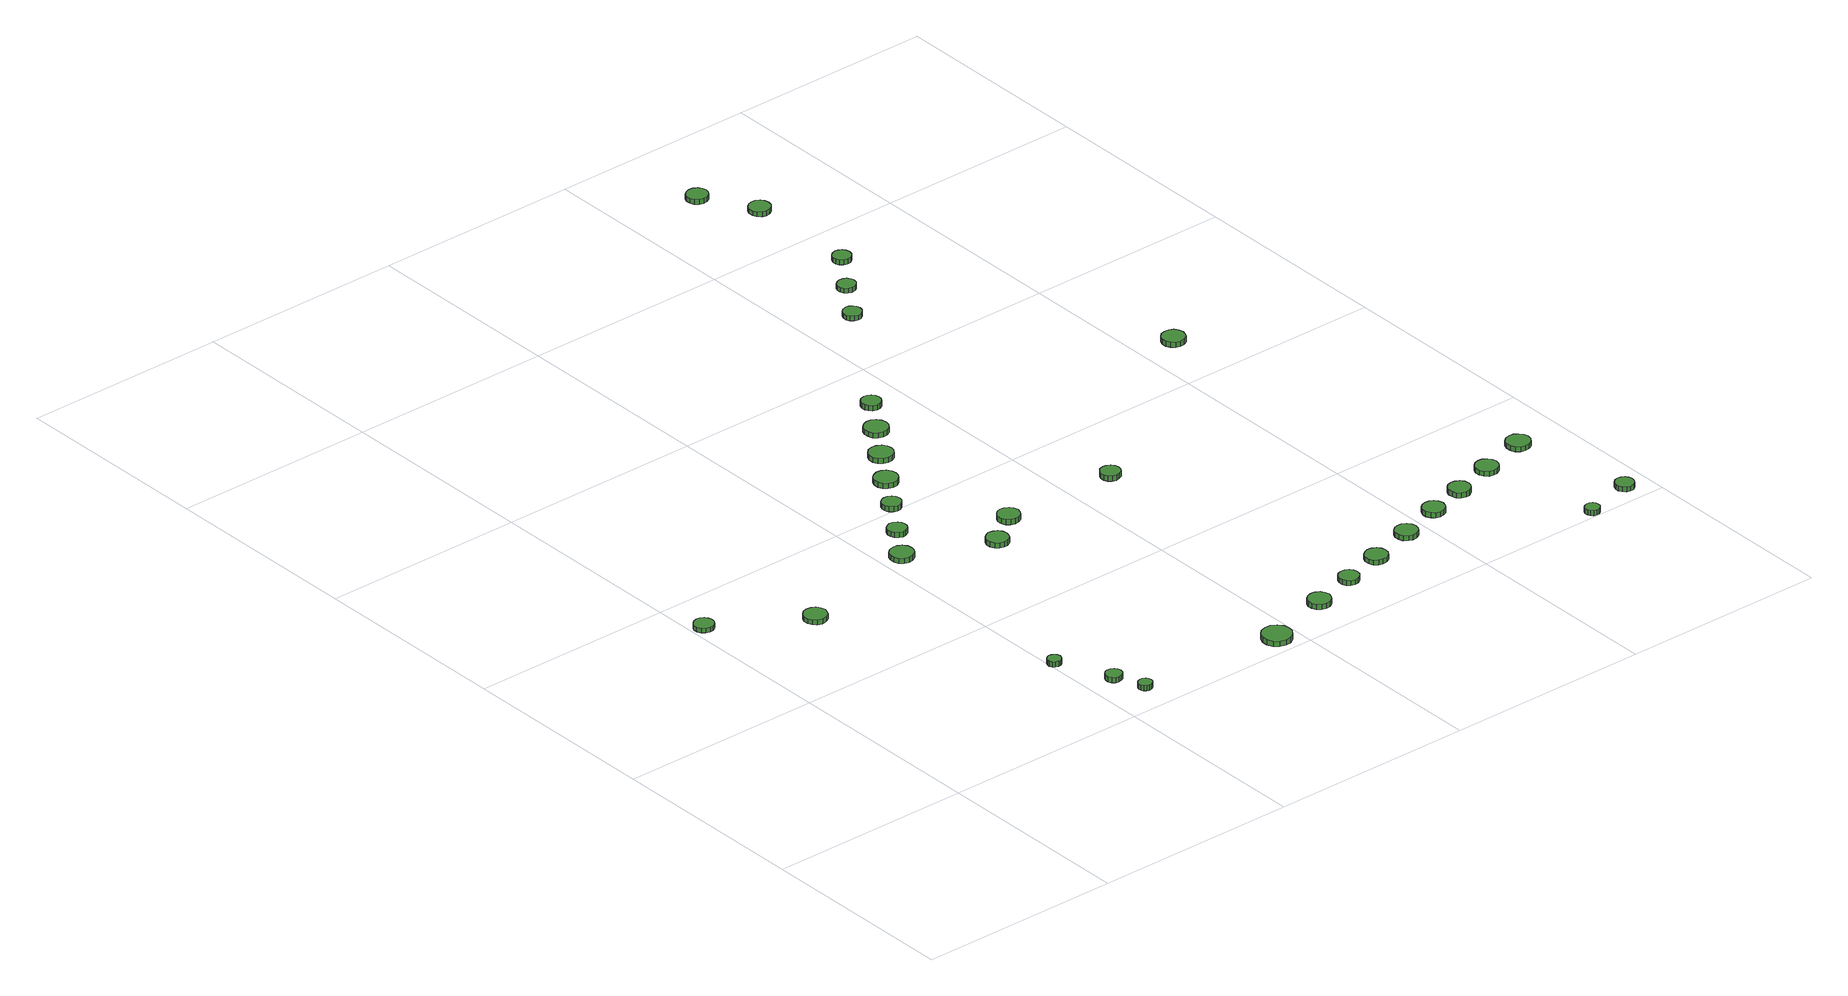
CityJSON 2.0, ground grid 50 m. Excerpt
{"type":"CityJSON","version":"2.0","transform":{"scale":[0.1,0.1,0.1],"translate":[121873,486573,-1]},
"CityObjects":{
"tree1":{"type":"SolitaryVegetationObject","attributes":{"function":"something"},"geometry":[{"type":"MultiSurface","lod":"1","boundaries":[[[0,1,2,3,4,5,6,7,8,9,10,11,12,13,14]],[[15,16,17,18,19,20,21,22,23,24,25,26,27,28,29]],[[0,29,28,1]],[[1,28,27,2]],[[2,27,26,3]],[[3,26,25,4]],[[4,25,24,5]],[[5,24,23,6]],[[6,23,22,7]],[[7,22,21,8]],[[8,21,20,9]],[[9,20,19,10]],[[10,19,18,11]],[[11,18,17,12]],[[12,17,16,13]],[[13,16,15,14]],[[14,15,29,0]]]}]},
"tree2":{"type":"SolitaryVegetationObject","attributes":{"function":"something"},"geometry":[{"type":"MultiSurface","lod":"1","boundaries":[[[30,31,32,33,34,35,36,37,38,39,40,41,42,43,44]],[[45,46,47,48,49,50,51,52,53,54,55,56,57,58,59]],[[30,59,58,31]],[[31,58,57,32]],[[32,57,56,33]],[[33,56,55,34]],[[34,55,54,35]],[[35,54,53,36]],[[36,53,52,37]],[[37,52,51,38]],[[38,51,50,39]],[[39,50,49,40]],[[40,49,48,41]],[[41,48,47,42]],[[42,47,46,43]],[[43,46,45,44]],[[44,45,59,30]]]}]},
"tree3":{"type":"SolitaryVegetationObject","attributes":{"function":"something"},"geometry":[{"type":"MultiSurface","lod":"1","boundaries":[[[60,61,62,63,64,65,66,67,68,69,70,71,72,73,74]],[[75,76,77,78,79,80,81,82,83,84,85,86,87,88,89]],[[60,89,88,61]],[[61,88,87,62]],[[62,87,86,63]],[[63,86,85,64]],[[64,85,84,65]],[[65,84,83,66]],[[66,83,82,67]],[[67,82,81,68]],[[68,81,80,69]],[[69,80,79,70]],[[70,79,78,71]],[[71,78,77,72]],[[72,77,76,73]],[[73,76,75,74]],[[74,75,89,60]]]}]},
"tree4":{"type":"SolitaryVegetationObject","attributes":{"function":"something"},"geometry":[{"type":"MultiSurface","lod":"1","boundaries":[[[90,91,92,93,94,95,96,97,98,99,100,101,102,103,104]],[[105,106,107,108,109,110,111,112,113,114,115,116,117,118,119]],[[90,119,118,91]],[[91,118,117,92]],[[92,117,116,93]],[[93,116,115,94]],[[94,115,114,95]],[[95,114,113,96]],[[96,113,112,97]],[[97,112,111,98]],[[98,111,110,99]],[[99,110,109,100]],[[100,109,108,101]],[[101,108,107,102]],[[102,107,106,103]],[[103,106,105,104]],[[104,105,119,90]]]}]},
"tree5":{"type":"SolitaryVegetationObject","attributes":{"function":"something"},"geometry":[{"type":"MultiSurface","lod":"1","boundaries":[[[120,121,122,123,124,125,126,127,128,129,130,131,132,133,134]],[[135,136,137,138,139,140,141,142,143,144,145,146,147,148,149]],[[120,149,148,121]],[[121,148,147,122]],[[122,147,146,123]],[[123,146,145,124]],[[124,145,144,125]],[[125,144,143,126]],[[126,143,142,127]],[[127,142,141,128]],[[128,141,140,129]],[[129,140,139,130]],[[130,139,138,131]],[[131,138,137,132]],[[132,137,136,133]],[[133,136,135,134]],[[134,135,149,120]]]}]},
"tree6":{"type":"SolitaryVegetationObject","attributes":{"function":"something"},"geometry":[{"type":"MultiSurface","lod":"1","boundaries":[[[150,151,152,153,154,155,156,157,158,159,160,161,162,163,164]],[[165,166,167,168,169,170,171,172,173,174,175,176,177,178,179]],[[150,179,178,151]],[[151,178,177,152]],[[152,177,176,153]],[[153,176,175,154]],[[154,175,174,155]],[[155,174,173,156]],[[156,173,172,157]],[[157,172,171,158]],[[158,171,170,159]],[[159,170,169,160]],[[160,169,168,161]],[[161,168,167,162]],[[162,167,166,163]],[[163,166,165,164]],[[164,165,179,150]]]}]},
"tree7":{"type":"SolitaryVegetationObject","attributes":{"function":"something"},"geometry":[{"type":"MultiSurface","lod":"1","boundaries":[[[180,181,182,183,184,185,186,187,188,189,190,191,192,193,194]],[[195,196,197,198,199,200,201,202,203,204,205,206,207,208,209]],[[180,209,208,181]],[[181,208,207,182]],[[182,207,206,183]],[[183,206,205,184]],[[184,205,204,185]],[[185,204,203,186]],[[186,203,202,187]],[[187,202,201,188]],[[188,201,200,189]],[[189,200,199,190]],[[190,199,198,191]],[[191,198,197,192]],[[192,197,196,193]],[[193,196,195,194]],[[194,195,209,180]]]}]},
"tree8":{"type":"SolitaryVegetationObject","attributes":{"function":"something"},"geometry":[{"type":"MultiSurface","lod":"1","boundaries":[[[210,211,212,213,214,215,216,217,218,219,220,221,222,223,224]],[[225,226,227,228,229,230,231,232,233,234,235,236,237,238,239]],[[210,239,238,211]],[[211,238,237,212]],[[212,237,236,213]],[[213,236,235,214]],[[214,235,234,215]],[[215,234,233,216]],[[216,233,232,217]],[[217,232,231,218]],[[218,231,230,219]],[[219,230,229,220]],[[220,229,228,221]],[[221,228,227,222]],[[222,227,226,223]],[[223,226,225,224]],[[224,225,239,210]]]}]},
"tree9":{"type":"SolitaryVegetationObject","attributes":{"function":"something"},"geometry":[{"type":"MultiSurface","lod":"1","boundaries":[[[240,241,242,243,244,245,246,247,248,249,250,251,252,253,254]],[[255,256,257,258,259,260,261,262,263,264,265,266,267,268,269]],[[240,269,268,241]],[[241,268,267,242]],[[242,267,266,243]],[[243,266,265,244]],[[244,265,264,245]],[[245,264,263,246]],[[246,263,262,247]],[[247,262,261,248]],[[248,261,260,249]],[[249,260,259,250]],[[250,259,258,251]],[[251,258,257,252]],[[252,257,256,253]],[[253,256,255,254]],[[254,255,269,240]]]}]},
"tree10":{"type":"SolitaryVegetationObject","attributes":{"function":"something"},"geometry":[{"type":"MultiSurface","lod":"1","boundaries":[[[270,271,272,273,274,275,276,277,278,279,280,281,282,283,284]],[[285,286,287,288,289,290,291,292,293,294,295,296,297,298,299]],[[270,299,298,271]],[[271,298,297,272]],[[272,297,296,273]],[[273,296,295,274]],[[274,295,294,275]],[[275,294,293,276]],[[276,293,292,277]],[[277,292,291,278]],[[278,291,290,279]],[[279,290,289,280]],[[280,289,288,281]],[[281,288,287,282]],[[282,287,286,283]],[[283,286,285,284]],[[284,285,299,270]]]}]},
"tree11":{"type":"SolitaryVegetationObject","attributes":{"function":"something"},"geometry":[{"type":"MultiSurface","lod":"1","boundaries":[[[300,301,302,303,304,305,306,307,308,309,310,311,312,313,314]],[[315,316,317,318,319,320,321,322,323,324,325,326,327,328,329]],[[300,329,328,301]],[[301,328,327,302]],[[302,327,326,303]],[[303,326,325,304]],[[304,325,324,305]],[[305,324,323,306]],[[306,323,322,307]],[[307,322,321,308]],[[308,321,320,309]],[[309,320,319,310]],[[310,319,318,311]],[[311,318,317,312]],[[312,317,316,313]],[[313,316,315,314]],[[314,315,329,300]]]}]},
"tree12":{"type":"SolitaryVegetationObject","attributes":{"function":"something"},"geometry":[{"type":"MultiSurface","lod":"1","boundaries":[[[330,331,332,333,334,335,336,337,338,339,340,341,342,343,344]],[[345,346,347,348,349,350,351,352,353,354,355,356,357,358,359]],[[330,359,358,331]],[[331,358,357,332]],[[332,357,356,333]],[[333,356,355,334]],[[334,355,354,335]],[[335,354,353,336]],[[336,353,352,337]],[[337,352,351,338]],[[338,351,350,339]],[[339,350,349,340]],[[340,349,348,341]],[[341,348,347,342]],[[342,347,346,343]],[[343,346,345,344]],[[344,345,359,330]]]}]},
"tree13":{"type":"SolitaryVegetationObject","attributes":{"function":"something"},"geometry":[{"type":"MultiSurface","lod":"1","boundaries":[[[360,361,362,363,364,365,366,367,368,369,370,371,372,373,374]],[[375,376,377,378,379,380,381,382,383,384,385,386,387,388,389]],[[360,389,388,361]],[[361,388,387,362]],[[362,387,386,363]],[[363,386,385,364]],[[364,385,384,365]],[[365,384,383,366]],[[366,383,382,367]],[[367,382,381,368]],[[368,381,380,369]],[[369,380,379,370]],[[370,379,378,371]],[[371,378,377,372]],[[372,377,376,373]],[[373,376,375,374]],[[374,375,389,360]]]}]},
"tree14":{"type":"SolitaryVegetationObject","attributes":{"function":"something"},"geometry":[{"type":"MultiSurface","lod":"1","boundaries":[[[390,391,392,393,394,395,396,397,398,399,400,401,402,403,404]],[[405,406,407,408,409,410,411,412,413,414,415,416,417,418,419]],[[390,419,418,391]],[[391,418,417,392]],[[392,417,416,393]],[[393,416,415,394]],[[394,415,414,395]],[[395,414,413,396]],[[396,413,412,397]],[[397,412,411,398]],[[398,411,410,399]],[[399,410,409,400]],[[400,409,408,401]],[[401,408,407,402]],[[402,407,406,403]],[[403,406,405,404]],[[404,405,419,390]]]}]},
"tree15":{"type":"SolitaryVegetationObject","attributes":{"function":"something"},"geometry":[{"type":"MultiSurface","lod":"1","boundaries":[[[420,421,422,423,424,425,426,427,428,429,430,431,432,433,434]],[[435,436,437,438,439,440,441,442,443,444,445,446,447,448,449]],[[420,449,448,421]],[[421,448,447,422]],[[422,447,446,423]],[[423,446,445,424]],[[424,445,444,425]],[[425,444,443,426]],[[426,443,442,427]],[[427,442,441,428]],[[428,441,440,429]],[[429,440,439,430]],[[430,439,438,431]],[[431,438,437,432]],[[432,437,436,433]],[[433,436,435,434]],[[434,435,449,420]]]}]},
"tree16":{"type":"SolitaryVegetationObject","attributes":{"function":"something"},"geometry":[{"type":"MultiSurface","lod":"1","boundaries":[[[450,451,452,453,454,455,456,457,458,459,460,461,462,463,464]],[[465,466,467,468,469,470,471,472,473,474,475,476,477,478,479]],[[450,479,478,451]],[[451,478,477,452]],[[452,477,476,453]],[[453,476,475,454]],[[454,475,474,455]],[[455,474,473,456]],[[456,473,472,457]],[[457,472,471,458]],[[458,471,470,459]],[[459,470,469,460]],[[460,469,468,461]],[[461,468,467,462]],[[462,467,466,463]],[[463,466,465,464]],[[464,465,479,450]]]}]},
"tree17":{"type":"SolitaryVegetationObject","attributes":{"function":"something"},"geometry":[{"type":"MultiSurface","lod":"1","boundaries":[[[480,481,482,483,484,485,486,487,488,489,490,491,492,493,494]],[[495,496,497,498,499,500,501,502,503,504,505,506,507,508,509]],[[480,509,508,481]],[[481,508,507,482]],[[482,507,506,483]],[[483,506,505,484]],[[484,505,504,485]],[[485,504,503,486]],[[486,503,502,487]],[[487,502,501,488]],[[488,501,500,489]],[[489,500,499,490]],[[490,499,498,491]],[[491,498,497,492]],[[492,497,496,493]],[[493,496,495,494]],[[494,495,509,480]]]}]},
"tree18":{"type":"SolitaryVegetationObject","attributes":{"function":"something"},"geometry":[{"type":"MultiSurface","lod":"1","boundaries":[[[510,511,512,513,514,515,516,517,518,519,520,521,522,523,524]],[[525,526,527,528,529,530,531,532,533,534,535,536,537,538,539]],[[510,539,538,511]],[[511,538,537,512]],[[512,537,536,513]],[[513,536,535,514]],[[514,535,534,515]],[[515,534,533,516]],[[516,533,532,517]],[[517,532,531,518]],[[518,531,530,519]],[[519,530,529,520]],[[520,529,528,521]],[[521,528,527,522]],[[522,527,526,523]],[[523,526,525,524]],[[524,525,539,510]]]}]},
"tree19":{"type":"SolitaryVegetationObject","attributes":{"function":"something"},"geometry":[{"type":"MultiSurface","lod":"1","boundaries":[[[540,541,542,543,544,545,546,547,548,549,550,551,552,553,554]],[[555,556,557,558,559,560,561,562,563,564,565,566,567,568,569]],[[540,569,568,541]],[[541,568,567,542]],[[542,567,566,543]],[[543,566,565,544]],[[544,565,564,545]],[[545,564,563,546]],[[546,563,562,547]],[[547,562,561,548]],[[548,561,560,549]],[[549,560,559,550]],[[550,559,558,551]],[[551,558,557,552]],[[552,557,556,553]],[[553,556,555,554]],[[554,555,569,540]]]}]},
"tree20":{"type":"SolitaryVegetationObject","attributes":{"function":"something"},"geometry":[{"type":"MultiSurface","lod":"1","boundaries":[[[570,571,572,573,574,575,576,577,578,579,580,581,582,583,584]],[[585,586,587,588,589,590,591,592,593,594,595,596,597,598,599]],[[570,599,598,571]],[[571,598,597,572]],[[572,597,596,573]],[[573,596,595,574]],[[574,595,594,575]],[[575,594,593,576]],[[576,593,592,577]],[[577,592,591,578]],[[578,591,590,579]],[[579,590,589,580]],[[580,589,588,581]],[[581,588,587,582]],[[582,587,586,583]],[[583,586,585,584]],[[584,585,599,570]]]}]},
"tree21":{"type":"SolitaryVegetationObject","attributes":{"function":"something"},"geometry":[{"type":"MultiSurface","lod":"1","boundaries":[[[600,601,602,603,604,605,606,607,608,609,610,611,612,613,614]],[[615,616,617,618,619,620,621,622,623,624,625,626,627,628,629]],[[600,629,628,601]],[[601,628,627,602]],[[602,627,626,603]],[[603,626,625,604]],[[604,625,624,605]],[[605,624,623,606]],[[606,623,622,607]],[[607,622,621,608]],[[608,621,620,609]],[[609,620,619,610]],[[610,619,618,611]],[[611,618,617,612]],[[612,617,616,613]],[[613,616,615,614]],[[614,615,629,600]]]}]},
"tree22":{"type":"SolitaryVegetationObject","attributes":{"function":"something"},"geometry":[{"type":"MultiSurface","lod":"1","boundaries":[[[630,631,632,633,634,635,636,637,638,639,640,641,642,643,644]],[[645,646,647,648,649,650,651,652,653,654,655,656,657,658,659]],[[630,659,658,631]],[[631,658,657,632]],[[632,657,656,633]],[[633,656,655,634]],[[634,655,654,635]],[[635,654,653,636]],[[636,653,652,637]],[[637,652,651,638]],[[638,651,650,639]],[[639,650,649,640]],[[640,649,648,641]],[[641,648,647,642]],[[642,647,646,643]],[[643,646,645,644]],[[644,645,659,630]]]}]},
"tree23":{"type":"SolitaryVegetationObject","attributes":{"function":"something"},"geometry":[{"type":"MultiSurface","lod":"1","boundaries":[[[660,661,662,663,664,665,666,667,668,669,670,671,672,673,674]],[[675,676,677,678,679,680,681,682,683,684,685,686,687,688,689]],[[660,689,688,661]],[[661,688,687,662]],[[662,687,686,663]],[[663,686,685,664]],[[664,685,684,665]],[[665,684,683,666]],[[666,683,682,667]],[[667,682,681,668]],[[668,681,680,669]],[[669,680,679,670]],[[670,679,678,671]],[[671,678,677,672]],[[672,677,676,673]],[[673,676,675,674]],[[674,675,689,660]]]}]},
"tree24":{"type":"SolitaryVegetationObject","attributes":{"function":"something"},"geometry":[{"type":"MultiSurface","lod":"1","boundaries":[[[690,691,692,693,694,695,696,697,698,699,700,701,702,703,704]],[[705,706,707,708,709,710,711,712,713,714,715,716,717,718,719]],[[690,719,718,691]],[[691,718,717,692]],[[692,717,716,693]],[[693,716,715,694]],[[694,715,714,695]],[[695,714,713,696]],[[696,713,712,697]],[[697,712,711,698]],[[698,711,710,699]],[[699,710,709,700]],[[700,709,708,701]],[[701,708,707,702]],[[702,707,706,703]],[[703,706,705,704]],[[704,705,719,690]]]}]},
"tree25":{"type":"SolitaryVegetationObject","attributes":{"function":"something"},"geometry":[{"type":"MultiSurface","lod":"1","boundaries":[[[720,721,722,723,724,725,726,727,728,729,730,731,732,733,734]],[[735,736,737,738,739,740,741,742,743,744,745,746,747,748,749]],[[720,749,748,721]],[[721,748,747,722]],[[722,747,746,723]],[[723,746,745,724]],[[724,745,744,725]],[[725,744,743,726]],[[726,743,742,727]],[[727,742,741,728]],[[728,741,740,729]],[[729,740,739,730]],[[730,739,738,731]],[[731,738,737,732]],[[732,737,736,733]],[[733,736,735,734]],[[734,735,749,720]]]}]},
"tree26":{"type":"SolitaryVegetationObject","attributes":{"function":"something"},"geometry":[{"type":"MultiSurface","lod":"1","boundaries":[[[750,751,752,753,754,755,756,757,758,759,760,761,762,763,764]],[[765,766,767,768,769,770,771,772,773,774,775,776,777,778,779]],[[750,779,778,751]],[[751,778,777,752]],[[752,777,776,753]],[[753,776,775,754]],[[754,775,774,755]],[[755,774,773,756]],[[756,773,772,757]],[[757,772,771,758]],[[758,771,770,759]],[[759,770,769,760]],[[760,769,768,761]],[[761,768,767,762]],[[762,767,766,763]],[[763,766,765,764]],[[764,765,779,750]]]}]},
"tree27":{"type":"SolitaryVegetationObject","attributes":{"function":"something"},"geometry":[{"type":"MultiSurface","lod":"1","boundaries":[[[780,781,782,783,784,785,786,787,788,789,790,791,792,793,794]],[[795,796,797,798,799,800,801,802,803,804,805,806,807,808,809]],[[780,809,808,781]],[[781,808,807,782]],[[782,807,806,783]],[[783,806,805,784]],[[784,805,804,785]],[[785,804,803,786]],[[786,803,802,787]],[[787,802,801,788]],[[788,801,800,789]],[[789,800,799,790]],[[790,799,798,791]],[[791,798,797,792]],[[792,797,796,793]],[[793,796,795,794]],[[794,795,809,780]]]}]},
"tree28":{"type":"SolitaryVegetationObject","attributes":{"function":"something"},"geometry":[{"type":"MultiSurface","lod":"1","boundaries":[[[810,811,812,813,814,815,816,817,818,819,820,821,822,823,824]],[[825,826,827,828,829,830,831,832,833,834,835,836,837,838,839]],[[810,839,838,811]],[[811,838,837,812]],[[812,837,836,813]],[[813,836,835,814]],[[814,835,834,815]],[[815,834,833,816]],[[816,833,832,817]],[[817,832,831,818]],[[818,831,830,819]],[[819,830,829,820]],[[820,829,828,821]],[[821,828,827,822]],[[822,827,826,823]],[[823,826,825,824]],[[824,825,839,810]]]}]},
"tree29":{"type":"SolitaryVegetationObject","attributes":{"function":"something"},"geometry":[{"type":"MultiSurface","lod":"1","boundaries":[[[840,841,842,843,844,845,846,847,848,849,850,851,852,853,854]],[[855,856,857,858,859,860,861,862,863,864,865,866,867,868,869]],[[840,869,868,841]],[[841,868,867,842]],[[842,867,866,843]],[[843,866,865,844]],[[844,865,864,845]],[[845,864,863,846]],[[846,863,862,847]],[[847,862,861,848]],[[848,861,860,849]],[[849,860,859,850]],[[850,859,858,851]],[[851,858,857,852]],[[852,857,856,853]],[[853,856,855,854]],[[854,855,869,840]]]}]},
"tree30":{"type":"SolitaryVegetationObject","attributes":{"function":"something"},"geometry":[{"type":"MultiSurface","lod":"1","boundaries":[[[870,871,872,873,874,875,876,877,878,879,880,881,882,883,884]],[[885,886,887,888,889,890,891,892,893,894,895,896,897,898,899]],[[870,899,898,871]],[[871,898,897,872]],[[872,897,896,873]],[[873,896,895,874]],[[874,895,894,875]],[[875,894,893,876]],[[876,893,892,877]],[[877,892,891,878]],[[878,891,890,879]],[[879,890,889,880]],[[880,889,888,881]],[[881,888,887,882]],[[882,887,886,883]],[[883,886,885,884]],[[884,885,899,870]]]}]},
"tree31":{"type":"SolitaryVegetationObject","attributes":{"function":"something"},"geometry":[{"type":"MultiSurface","lod":"1","boundaries":[[[900,901,902,903,904,905,906,907,908,909,910,911,912,913,914]],[[915,916,917,918,919,920,921,922,923,924,925,926,927,928,929]],[[900,929,928,901]],[[901,928,927,902]],[[902,927,926,903]],[[903,926,925,904]],[[904,925,924,905]],[[905,924,923,906]],[[906,923,922,907]],[[907,922,921,908]],[[908,921,920,909]],[[909,920,919,910]],[[910,919,918,911]],[[911,918,917,912]],[[912,917,916,913]],[[913,916,915,914]],[[914,915,929,900]]]}]},
"tree32":{"type":"SolitaryVegetationObject","attributes":{"function":"something"},"geometry":[{"type":"MultiSurface","lod":"1","boundaries":[[[930,931,932,933,934,935,936,937,938,939,940,941,942,943,944]],[[945,946,947,948,949,950,951,952,953,954,955,956,957,958,959]],[[930,959,958,931]],[[931,958,957,932]],[[932,957,956,933]],[[933,956,955,934]],[[934,955,954,935]],[[935,954,953,936]],[[936,953,952,937]],[[937,952,951,938]],[[938,951,950,939]],[[939,950,949,940]],[[940,949,948,941]],[[941,948,947,942]],[[942,947,946,943]],[[943,946,945,944]],[[944,945,959,930]]]}]}
},
"vertices":[
[53,888,19],[51,897,19],[45,905,19],[37,910,19],[27,911,19],[18,908,19],[10,901,19],[6,893,19],[6,883,19],[10,874,19],[18,867,19],[27,864,19],[37,865,19],[45,870,19],[51,878,19],[51,878,8],[45,870,8],[37,865,8],[27,864,8],[18,867,8],[10,874,8],[6,883,8],[6,893,8],[10,901,8],[18,908,8],[27,911,8],[37,910,8],[45,905,8],[51,897,8],[53,888,8],
[260,753,26],[257,764,26],[251,773,26],[241,779,26],[229,780,26],[218,777,26],[210,769,26],[205,758,26],[205,747,26],[210,737,26],[218,729,26],[229,725,26],[241,727,26],[251,732,26],[257,742,26],[257,742,14],[251,732,14],[241,727,14],[229,725,14],[218,729,14],[210,737,14],[205,747,14],[205,758,14],[210,769,14],[218,777,14],[229,780,14],[241,779,14],[251,773,14],[257,764,14],[260,753,14],
[516,267,32],[514,274,32],[510,279,32],[504,282,32],[498,283,32],[491,281,32],[486,276,32],[483,270,32],[483,264,32],[486,257,32],[491,253,32],[498,251,32],[504,251,32],[510,255,32],[514,260,32],[514,260,19],[510,255,19],[504,251,19],[498,251,19],[491,253,19],[486,257,19],[483,264,19],[483,270,19],[486,276,19],[491,281,19],[498,283,19],[504,282,19],[510,279,19],[514,274,19],[516,267,19],
[579,137,30],[577,146,30],[572,152,30],[565,156,30],[557,157,30],[549,155,30],[543,149,30],[540,142,30],[540,133,30],[543,126,30],[549,120,30],[557,118,30],[565,119,30],[572,123,30],[577,129,30],[577,129,17],[572,123,17],[565,119,17],[557,118,17],[549,120,17],[543,126,17],[540,133,17],[540,142,17],[543,149,17],[549,155,17],[557,157,17],[565,156,17],[572,152,17],[577,146,17],[579,137,17],
[604,65,30],[602,72,30],[598,77,30],[592,81,30],[585,81,30],[579,79,30],[574,75,30],[571,68,30],[571,62,30],[574,55,30],[579,51,30],[585,49,30],[592,49,30],[598,53,30],[602,58,30],[602,58,17],[598,53,17],[592,49,17],[585,49,17],[579,51,17],[574,55,17],[571,62,17],[571,68,17],[574,75,17],[579,79,17],[585,81,17],[592,81,17],[598,77,17],[602,72,17],[604,65,17],
[569,827,29],[567,839,29],[560,848,29],[550,854,29],[538,855,29],[527,852,29],[518,844,29],[514,833,29],[514,822,29],[518,811,29],[527,803,29],[538,799,29],[550,801,29],[560,807,29],[567,816,29],[567,816,16],[560,807,16],[550,801,16],[538,799,16],[527,803,16],[518,811,16],[514,822,16],[514,833,16],[518,844,16],[527,852,16],[538,855,16],[550,854,16],[560,848,16],[567,839,16],[569,827,16],
[625,916,27],[623,925,27],[618,933,27],[609,938,27],[600,939,27],[591,936,27],[584,930,27],[580,921,27],[580,911,27],[584,903,27],[591,896,27],[600,893,27],[609,894,27],[618,899,27],[623,907,27],[623,907,14],[618,899,14],[609,894,14],[600,893,14],[591,896,14],[584,903,14],[580,911,14],[580,921,14],[584,930,14],[591,936,14],[600,939,14],[609,938,14],[618,933,14],[623,925,14],[625,916,14],
[981,47,23],[978,61,23],[969,73,23],[956,81,23],[942,82,23],[928,78,23],[917,68,23],[911,54,23],[911,40,23],[917,26,23],[928,16,23],[942,12,23],[956,13,23],[969,21,23],[978,33,23],[978,33,10],[969,21,10],[956,13,10],[942,12,10],[928,16,10],[917,26,10],[911,40,10],[911,54,10],[917,68,10],[928,78,10],[942,82,10],[956,81,10],[969,73,10],[978,61,10],[981,47,10],
[764,739,31],[762,750,31],[756,759,31],[746,764,31],[735,766,31],[725,762,31],[717,755,31],[712,745,31],[712,734,31],[717,724,31],[725,717,31],[735,713,31],[746,714,31],[756,720,31],[762,729,31],[762,729,18],[756,720,18],[746,714,18],[735,713,18],[725,717,18],[717,724,18],[712,734,18],[712,745,18],[717,755,18],[725,762,18],[735,766,18],[746,764,18],[756,759,18],[762,750,18],[764,739,18],
[690,1011,24],[688,1021,24],[682,1028,24],[674,1033,24],[665,1034,24],[656,1031,24],[648,1025,24],[645,1016,24],[645,1007,24],[648,998,24],[656,991,24],[665,988,24],[674,989,24],[682,994,24],[688,1002,24],[688,1002,11],[682,994,11],[674,989,11],[665,988,11],[656,991,11],[648,998,11],[645,1007,11],[645,1016,11],[648,1025,11],[656,1031,11],[665,1034,11],[674,1033,11],[682,1028,11],[688,1021,11],[690,1011,11],
[755,1101,22],[753,1112,22],[746,1122,22],[736,1128,22],[724,1129,22],[713,1125,22],[704,1118,22],[699,1107,22],[699,1095,22],[704,1084,22],[713,1077,22],[724,1073,22],[736,1074,22],[746,1080,22],[753,1090,22],[753,1090,9],[746,1080,9],[736,1074,9],[724,1073,9],[713,1077,9],[704,1084,9],[699,1095,9],[699,1107,9],[704,1118,9],[713,1125,9],[724,1129,9],[736,1128,9],[746,1122,9],[753,1112,9],[755,1101,9],
[847,799,31],[844,810,31],[838,818,31],[828,824,31],[817,825,31],[807,822,31],[799,814,31],[794,804,31],[794,793,31],[799,783,31],[807,776,31],[817,773,31],[828,774,31],[838,779,31],[844,788,31],[844,788,18],[838,779,18],[828,774,18],[817,773,18],[807,776,18],[799,783,18],[794,793,18],[794,804,18],[799,814,18],[807,822,18],[817,825,18],[828,824,18],[838,818,18],[844,810,18],[847,799,18],
[818,1191,20],[816,1202,20],[809,1212,20],[798,1218,20],[786,1219,20],[775,1216,20],[766,1208,20],[761,1197,20],[761,1185,20],[766,1174,20],[775,1166,20],[786,1162,20],[798,1163,20],[809,1169,20],[816,1179,20],[816,1179,7],[809,1169,7],[798,1163,7],[786,1162,7],[775,1166,7],[766,1174,7],[761,1185,7],[761,1197,7],[766,1208,7],[775,1216,7],[786,1219,7],[798,1218,7],[809,1212,7],[816,1202,7],[818,1191,7],
[1145,107,18],[1142,118,18],[1136,127,18],[1126,133,18],[1114,134,18],[1104,131,18],[1095,123,18],[1090,113,18],[1090,101,18],[1095,91,18],[1104,83,18],[1114,80,18],[1126,81,18],[1136,87,18],[1142,96,18],[1142,96,5],[1136,87,5],[1126,81,5],[1114,80,5],[1104,83,5],[1095,91,5],[1090,101,5],[1090,113,5],[1095,123,5],[1104,131,5],[1114,134,5],[1126,133,5],[1136,127,5],[1142,118,5],[1145,107,5],
[880,1280,20],[877,1292,20],[870,1302,20],[860,1308,20],[848,1309,20],[837,1305,20],[828,1297,20],[824,1286,20],[824,1275,20],[828,1264,20],[837,1256,20],[848,1252,20],[860,1253,20],[870,1259,20],[877,1269,20],[877,1269,7],[870,1259,7],[860,1253,7],[848,1252,7],[837,1256,7],[828,1264,7],[824,1275,7],[824,1286,7],[828,1297,7],[837,1305,7],[848,1309,7],[860,1308,7],[870,1302,7],[877,1292,7],[880,1280,7],
[1254,141,17],[1252,151,17],[1246,159,17],[1237,164,17],[1227,165,17],[1218,162,17],[1210,155,17],[1206,146,17],[1206,136,17],[1210,127,17],[1218,120,17],[1227,117,17],[1237,118,17],[1246,123,17],[1252,131,17],[1252,131,5],[1246,123,5],[1237,118,5],[1227,117,5],[1218,120,5],[1210,127,5],[1206,136,5],[1206,146,5],[1210,155,5],[1218,162,5],[1227,165,5],[1237,164,5],[1246,159,5],[1252,151,5],[1254,141,5],
[937,1371,20],[935,1381,20],[929,1389,20],[921,1393,20],[912,1394,20],[902,1391,20],[895,1385,20],[891,1376,20],[891,1366,20],[895,1358,20],[902,1351,20],[912,1348,20],[921,1349,20],[929,1354,20],[935,1362,20],[935,1362,7],[929,1354,7],[921,1349,7],[912,1348,7],[902,1351,7],[895,1358,7],[891,1366,7],[891,1376,7],[895,1385,7],[902,1391,7],[912,1394,7],[921,1393,7],[929,1389,7],[935,1381,7],[937,1371,7],
[1135,801,26],[1133,811,26],[1127,819,26],[1118,824,26],[1109,825,26],[1099,822,26],[1092,815,26],[1088,806,26],[1088,796,26],[1092,787,26],[1099,781,26],[1109,778,26],[1118,779,26],[1127,784,26],[1133,792,26],[1133,792,13],[1127,784,13],[1118,779,13],[1109,778,13],[1099,781,13],[1092,787,13],[1088,796,13],[1088,806,13],[1092,815,13],[1099,822,13],[1109,825,13],[1118,824,13],[1127,819,13],[1133,811,13],[1135,801,13],
[1360,171,17],[1358,182,17],[1351,191,17],[1341,197,17],[1330,198,17],[1320,194,17],[1311,187,17],[1307,177,17],[1307,166,17],[1311,155,17],[1320,148,17],[1330,145,17],[1341,146,17],[1351,151,17],[1358,160,17],[1358,160,5],[1351,151,5],[1341,146,5],[1330,145,5],[1320,148,5],[1311,155,5],[1307,166,5],[1307,177,5],[1311,187,5],[1320,194,5],[1330,198,5],[1341,197,5],[1351,191,5],[1358,182,5],[1360,171,5],
[1476,207,17],[1474,218,17],[1467,227,17],[1457,233,17],[1446,234,17],[1436,231,17],[1427,223,17],[1423,213,17],[1423,202,17],[1427,191,17],[1436,184,17],[1446,180,17],[1457,182,17],[1467,187,17],[1474,196,17],[1474,196,5],[1467,187,5],[1457,182,5],[1446,180,5],[1436,184,5],[1427,191,5],[1423,202,5],[1423,213,5],[1427,223,5],[1436,231,5],[1446,234,5],[1457,233,5],[1467,227,5],[1474,218,5],[1476,207,5],
[1583,242,18],[1580,253,18],[1574,262,18],[1564,267,18],[1553,268,18],[1543,265,18],[1535,258,18],[1530,248,18],[1530,237,18],[1535,227,18],[1543,219,18],[1553,216,18],[1564,217,18],[1574,222,18],[1580,231,18],[1580,231,5],[1574,222,5],[1564,217,5],[1553,216,5],[1543,219,5],[1535,227,5],[1530,237,5],[1530,248,5],[1535,258,5],[1543,265,5],[1553,268,5],[1564,267,5],[1574,262,5],[1580,253,5],[1583,242,5],
[1150,1687,19],[1148,1696,19],[1143,1703,19],[1135,1708,19],[1126,1709,19],[1117,1706,19],[1110,1700,19],[1106,1692,19],[1106,1682,19],[1110,1674,19],[1117,1668,19],[1126,1665,19],[1135,1666,19],[1143,1671,19],[1148,1678,19],[1148,1678,7],[1143,1671,7],[1135,1666,7],[1126,1665,7],[1117,1668,7],[1110,1674,7],[1106,1682,7],[1106,1692,7],[1110,1700,7],[1117,1706,7],[1126,1709,7],[1135,1708,7],[1143,1703,7],[1148,1696,7],[1150,1687,7],
[1216,1784,19],[1214,1793,19],[1208,1801,19],[1201,1805,19],[1192,1806,19],[1183,1803,19],[1176,1797,19],[1173,1789,19],[1173,1780,19],[1176,1772,19],[1183,1766,19],[1192,1763,19],[1201,1764,19],[1208,1768,19],[1214,1776,19],[1214,1776,7],[1208,1768,7],[1201,1764,7],[1192,1763,7],[1183,1766,7],[1176,1772,7],[1173,1780,7],[1173,1789,7],[1176,1797,7],[1183,1803,7],[1192,1806,7],[1201,1805,7],[1208,1801,7],[1214,1793,7],[1216,1784,7],
[1679,270,18],[1677,281,18],[1671,290,18],[1661,295,18],[1650,296,18],[1640,293,18],[1632,286,18],[1628,276,18],[1628,265,18],[1632,255,18],[1640,248,18],[1650,244,18],[1661,245,18],[1671,251,18],[1677,260,18],[1677,260,5],[1671,251,5],[1661,245,5],[1650,244,5],[1640,248,5],[1632,255,5],[1628,265,5],[1628,276,5],[1632,286,5],[1640,293,5],[1650,296,5],[1661,295,5],[1671,290,5],[1677,281,5],[1679,270,5],
[1836,20,18],[1835,27,18],[1831,33,18],[1824,37,18],[1817,37,18],[1810,35,18],[1805,30,18],[1802,24,18],[1802,16,18],[1805,10,18],[1810,5,18],[1817,3,18],[1824,3,18],[1831,7,18],[1835,13,18],[1835,13,5],[1831,7,5],[1824,3,5],[1817,3,5],[1810,5,5],[1805,10,5],[1802,16,5],[1802,24,5],[1805,30,5],[1810,35,5],[1817,37,5],[1824,37,5],[1831,33,5],[1835,27,5],[1836,20,5],
[1286,1883,19],[1284,1892,19],[1279,1899,19],[1271,1904,19],[1262,1905,19],[1253,1902,19],[1246,1896,19],[1242,1888,19],[1242,1878,19],[1246,1870,19],[1253,1864,19],[1262,1861,19],[1271,1862,19],[1279,1867,19],[1284,1874,19],[1284,1874,7],[1279,1867,7],[1271,1862,7],[1262,1861,7],[1253,1864,7],[1246,1870,7],[1242,1878,7],[1242,1888,7],[1246,1896,7],[1253,1902,7],[1262,1905,7],[1271,1904,7],[1279,1899,7],[1284,1892,7],[1286,1883,7],
[1786,303,17],[1784,314,17],[1777,323,17],[1767,329,17],[1756,330,17],[1745,327,17],[1737,319,17],[1732,309,17],[1732,297,17],[1737,287,17],[1745,279,17],[1756,276,17],[1767,277,17],[1777,283,17],[1784,292,17],[1784,292,5],[1777,283,5],[1767,277,5],[1756,276,5],[1745,279,5],[1737,287,5],[1732,297,5],[1732,309,5],[1737,319,5],[1745,327,5],[1756,330,5],[1767,329,5],[1777,323,5],[1784,314,5],[1786,303,5],
[1217,2283,19],[1215,2293,19],[1209,2302,19],[1200,2307,19],[1189,2308,19],[1179,2305,19],[1171,2298,19],[1167,2288,19],[1167,2278,19],[1171,2268,19],[1179,2261,19],[1189,2258,19],[1200,2259,19],[1209,2264,19],[1215,2273,19],[1215,2273,7],[1209,2264,7],[1200,2259,7],[1189,2258,7],[1179,2261,7],[1171,2268,7],[1167,2278,7],[1167,2288,7],[1171,2298,7],[1179,2305,7],[1189,2308,7],[1200,2307,7],[1209,2302,7],[1215,2293,7],[1217,2283,7],
[1287,2156,19],[1285,2166,19],[1279,2175,19],[1270,2180,19],[1259,2181,19],[1249,2178,19],[1241,2171,19],[1237,2161,19],[1237,2150,19],[1241,2141,19],[1249,2133,19],[1259,2130,19],[1270,2131,19],[1279,2137,19],[1285,2145,19],[1285,2145,7],[1279,2137,7],[1270,2131,7],[1259,2130,7],[1249,2133,7],[1241,2141,7],[1237,2150,7],[1237,2161,7],[1241,2171,7],[1249,2178,7],[1259,2181,7],[1270,2180,7],[1279,2175,7],[1285,2166,7],[1287,2156,7],
[1616,1153,22],[1613,1164,22],[1607,1174,22],[1597,1179,22],[1585,1180,22],[1574,1177,22],[1566,1169,22],[1561,1159,22],[1561,1147,22],[1566,1137,22],[1574,1129,22],[1585,1126,22],[1597,1127,22],[1607,1133,22],[1613,1142,22],[1613,1142,9],[1607,1133,9],[1597,1127,9],[1585,1126,9],[1574,1129,9],[1566,1137,9],[1561,1147,9],[1561,1159,9],[1566,1169,9],[1574,1177,9],[1585,1180,9],[1597,1179,9],[1607,1174,9],[1613,1164,9],[1616,1153,9],
[1962,55,18],[1960,64,18],[1955,71,18],[1947,76,18],[1937,77,18],[1929,74,18],[1922,68,18],[1918,59,18],[1918,50,18],[1922,42,18],[1929,35,18],[1937,33,18],[1947,33,18],[1955,38,18],[1960,46,18],[1960,46,6],[1955,38,6],[1947,33,6],[1937,33,6],[1929,35,6],[1922,42,6],[1918,50,6],[1918,59,6],[1922,68,6],[1929,74,6],[1937,77,6],[1947,76,6],[1955,71,6],[1960,64,6],[1962,55,6],
[1907,339,17],[1904,351,17],[1897,360,17],[1887,366,17],[1875,367,17],[1864,364,17],[1855,356,17],[1851,345,17],[1851,333,17],[1855,322,17],[1864,314,17],[1875,311,17],[1887,312,17],[1897,318,17],[1904,327,17],[1904,327,5],[1897,318,5],[1887,312,5],[1875,311,5],[1864,314,5],[1855,322,5],[1851,333,5],[1851,345,5],[1855,356,5],[1864,364,5],[1875,367,5],[1887,366,5],[1897,360,5],[1904,351,5],[1907,339,5]
]}
